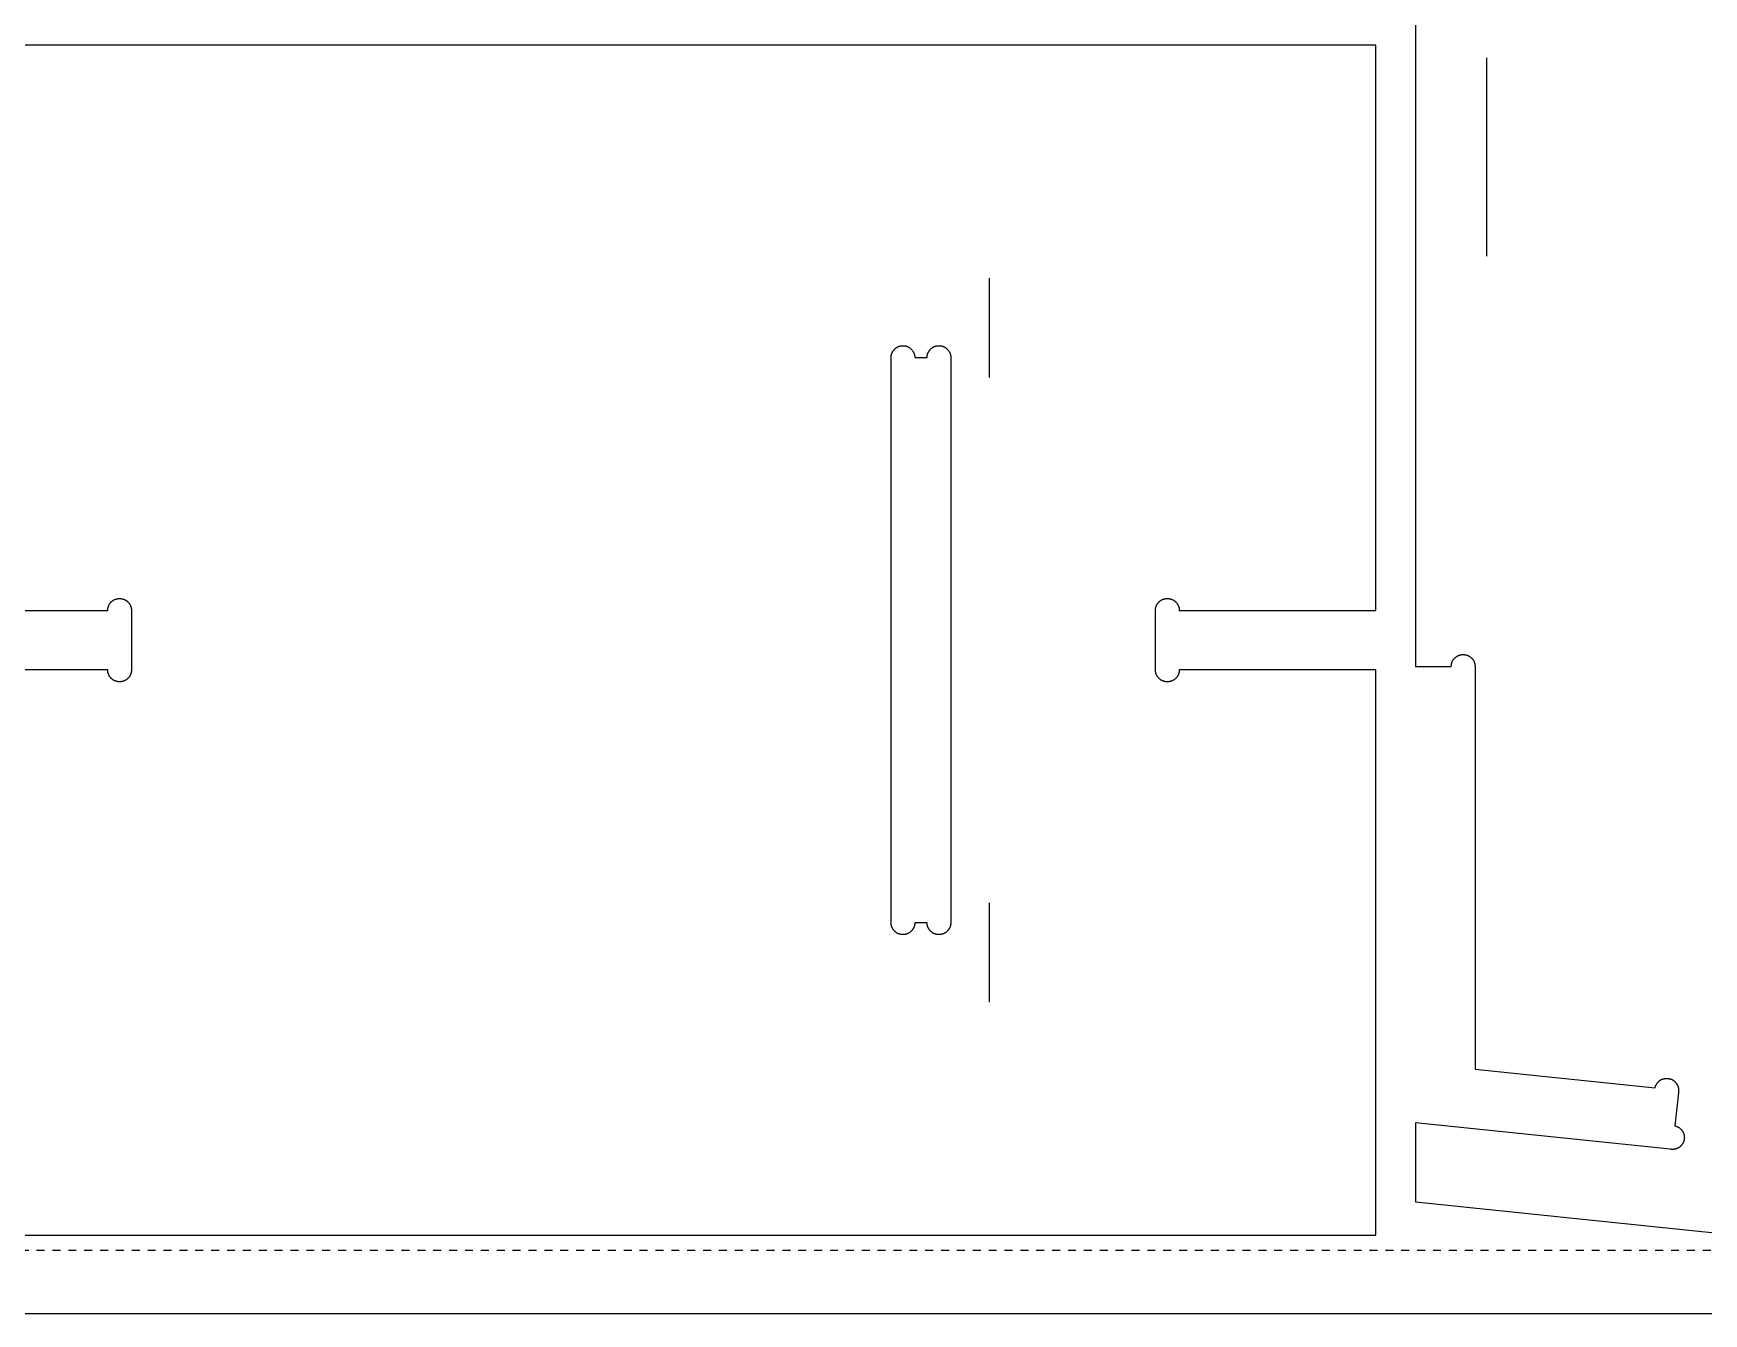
# Model space of a CAD drawing. Header units: millimetres. Extents: x -5443 to -2943, y 785 to 2035.
# Drawn here: x -4832.3 to -4411.3, y 785.5 to 1108.3 of the extents above; entities that cross this region are included whole.
import ezdxf

# ---------------------------------------------------------------- set-up
doc = ezdxf.new("R2010")
doc.units = ezdxf.units.MM
doc.header["$MEASUREMENT"] = 0
doc.linetypes.add('Hidden', pattern=[4, 2, -2])
for name, color, linetype, true_color in [('FAB$CUTEX-D15-TE6', 3, 'Continuous', 0x00ff07), ('FAB$CUTIN-D15-TE6', 120, 'Continuous', 0x00ffc3), ('FAB$CUTON-D15TE6', 30, 'Continuous', 0xff6600), ('FAB$Material', 146, 'Continuous', 0x00626f), ('FAB$Material$Margins', 18, 'Hidden', 0x000000)]:
    doc.layers.add(name, color=color, linetype=linetype, true_color=true_color)

msp = doc.modelspace()

# ---------------------------------------------------------------- linework, layer by layer
at = {"layer": 'FAB$CUTEX-D15-TE6'}
for points in [[(-4483.88, 1205.55), (-4483.88, 948.66)], [(-4616.11, 1105.29), (-4893.88, 1105.29)], [(-4493.88, 1105.29), (-4616.11, 1105.29)], [(-4493.88, 962.79), (-4493.88, 1105.29)], [(-4813.57, 962.79), (-4813.57, 962.89), (-4813.56, 963), (-4813.55, 963.1), (-4813.54, 963.2), (-4813.52, 963.31), (-4813.5, 963.41), (-4813.48, 963.51), (-4813.45, 963.61), (-4813.42, 963.71), (-4813.39, 963.81), (-4813.35, 963.9), (-4813.31, 964), (-4813.27, 964.09), (-4813.22, 964.18), (-4813.17, 964.28), (-4813.12, 964.36), (-4813.07, 964.45), (-4813.01, 964.54), (-4812.95, 964.62), (-4812.88, 964.7), (-4812.81, 964.78), (-4812.74, 964.86), (-4812.67, 964.93), (-4812.6, 965), (-4812.52, 965.07), (-4812.44, 965.14), (-4812.36, 965.2), (-4812.27, 965.26), (-4812.19, 965.32), (-4812.1, 965.37), (-4812.01, 965.42), (-4811.92, 965.47), (-4811.82, 965.52), (-4811.73, 965.56), (-4811.63, 965.6), (-4811.53, 965.63), (-4811.44, 965.66), (-4811.34, 965.69), (-4811.24, 965.72), (-4811.13, 965.74), (-4811.03, 965.75), (-4810.93, 965.77), (-4810.83, 965.78), (-4810.72, 965.79), (-4810.62, 965.79), (-4810.52, 965.79), (-4810.41, 965.79), (-4810.31, 965.78), (-4810.21, 965.77), (-4810.1, 965.75), (-4810, 965.74), (-4809.9, 965.72), (-4809.8, 965.69), (-4809.7, 965.66), (-4809.6, 965.63), (-4809.5, 965.6), (-4809.41, 965.56), (-4809.31, 965.52), (-4809.22, 965.47), (-4809.13, 965.42), (-4809.04, 965.37), (-4808.95, 965.32), (-4808.86, 965.26), (-4808.78, 965.2), (-4808.7, 965.14), (-4808.62, 965.07), (-4808.54, 965), (-4808.47, 964.93), (-4808.39, 964.86), (-4808.32, 964.78), (-4808.26, 964.7), (-4808.19, 964.62), (-4808.13, 964.54), (-4808.07, 964.45), (-4808.01, 964.36), (-4807.96, 964.28), (-4807.91, 964.18), (-4807.87, 964.09), (-4807.82, 964), (-4807.78, 963.9), (-4807.75, 963.81), (-4807.71, 963.71), (-4807.68, 963.61), (-4807.66, 963.51), (-4807.63, 963.41), (-4807.61, 963.31), (-4807.6, 963.2), (-4807.58, 963.1), (-4807.58, 963), (-4807.57, 962.89), (-4807.57, 962.79)], [(-4549.45, 962.79), (-4549.45, 962.89), (-4549.44, 963), (-4549.43, 963.1), (-4549.42, 963.2), (-4549.41, 963.31), (-4549.39, 963.41), (-4549.36, 963.51), (-4549.34, 963.61), (-4549.31, 963.71), (-4549.27, 963.81), (-4549.24, 963.9), (-4549.2, 964), (-4549.15, 964.09), (-4549.11, 964.18), (-4549.06, 964.28), (-4549, 964.36), (-4548.95, 964.45), (-4548.89, 964.54), (-4548.83, 964.62), (-4548.76, 964.7), (-4548.7, 964.78), (-4548.63, 964.86), (-4548.55, 964.93), (-4548.48, 965), (-4548.4, 965.07), (-4548.32, 965.14), (-4548.24, 965.2), (-4548.15, 965.26), (-4548.07, 965.32), (-4547.98, 965.37), (-4547.89, 965.42), (-4547.8, 965.47), (-4547.7, 965.52), (-4547.61, 965.56), (-4547.51, 965.6), (-4547.42, 965.63), (-4547.32, 965.66), (-4547.22, 965.69), (-4547.12, 965.72), (-4547.02, 965.74), (-4546.91, 965.75), (-4546.81, 965.77), (-4546.71, 965.78), (-4546.61, 965.79), (-4546.5, 965.79), (-4546.4, 965.79), (-4546.29, 965.79), (-4546.19, 965.78), (-4546.09, 965.77), (-4545.99, 965.75), (-4545.88, 965.74), (-4545.78, 965.72), (-4545.68, 965.69), (-4545.58, 965.66), (-4545.48, 965.63), (-4545.39, 965.6), (-4545.29, 965.56), (-4545.2, 965.52), (-4545.1, 965.47), (-4545.01, 965.42), (-4544.92, 965.37), (-4544.83, 965.32), (-4544.75, 965.26), (-4544.66, 965.2), (-4544.58, 965.14), (-4544.5, 965.07), (-4544.42, 965), (-4544.35, 964.93), (-4544.27, 964.86), (-4544.2, 964.78), (-4544.14, 964.7), (-4544.07, 964.62), (-4544.01, 964.54), (-4543.95, 964.45), (-4543.9, 964.36), (-4543.84, 964.28), (-4543.79, 964.18), (-4543.75, 964.09), (-4543.7, 964), (-4543.66, 963.9), (-4543.63, 963.81), (-4543.59, 963.71), (-4543.56, 963.61), (-4543.54, 963.51), (-4543.51, 963.41), (-4543.49, 963.31), (-4543.48, 963.2), (-4543.47, 963.1), (-4543.46, 963), (-4543.45, 962.89), (-4543.45, 962.79)], [(-4893.88, 962.79), (-4813.57, 962.79)], [(-4807.57, 962.79), (-4807.57, 947.79)], [(-4549.45, 947.79), (-4549.45, 962.79)], [(-4543.45, 962.79), (-4493.88, 962.79)], [(-4474.88, 948.66), (-4474.88, 948.76), (-4474.87, 948.87), (-4474.86, 948.97), (-4474.85, 949.07), (-4474.83, 949.17), (-4474.82, 949.28), (-4474.79, 949.38), (-4474.77, 949.48), (-4474.74, 949.58), (-4474.7, 949.67), (-4474.67, 949.77), (-4474.63, 949.87), (-4474.58, 949.96), (-4474.54, 950.05), (-4474.49, 950.14), (-4474.43, 950.23), (-4474.38, 950.32), (-4474.32, 950.41), (-4474.26, 950.49), (-4474.19, 950.57), (-4474.13, 950.65), (-4474.06, 950.72), (-4473.98, 950.8), (-4473.91, 950.87), (-4473.83, 950.94), (-4473.75, 951), (-4473.67, 951.07), (-4473.58, 951.13), (-4473.5, 951.19), (-4473.41, 951.24), (-4473.32, 951.29), (-4473.23, 951.34), (-4473.13, 951.38), (-4473.04, 951.43), (-4472.94, 951.46), (-4472.85, 951.5), (-4472.75, 951.53), (-4472.65, 951.56), (-4472.55, 951.58), (-4472.45, 951.6), (-4472.34, 951.62), (-4472.24, 951.64), (-4472.14, 951.65), (-4472.03, 951.65), (-4471.93, 951.66), (-4471.83, 951.66), (-4471.72, 951.65), (-4471.62, 951.65), (-4471.52, 951.64), (-4471.42, 951.62), (-4471.31, 951.6), (-4471.21, 951.58), (-4471.11, 951.56), (-4471.01, 951.53), (-4470.91, 951.5), (-4470.82, 951.46), (-4470.72, 951.43), (-4470.62, 951.38), (-4470.53, 951.34), (-4470.44, 951.29), (-4470.35, 951.24), (-4470.26, 951.19), (-4470.18, 951.13), (-4470.09, 951.07), (-4470.01, 951), (-4469.93, 950.94), (-4469.85, 950.87), (-4469.78, 950.8), (-4469.7, 950.72), (-4469.63, 950.65), (-4469.57, 950.57), (-4469.5, 950.49), (-4469.44, 950.41), (-4469.38, 950.32), (-4469.33, 950.23), (-4469.27, 950.14), (-4469.22, 950.05), (-4469.18, 949.96), (-4469.13, 949.87), (-4469.09, 949.77), (-4469.06, 949.67), (-4469.02, 949.58), (-4468.99, 949.48), (-4468.97, 949.38), (-4468.94, 949.28), (-4468.92, 949.17), (-4468.91, 949.07), (-4468.9, 948.97), (-4468.89, 948.87), (-4468.88, 948.76), (-4468.88, 948.66)], [(-4813.57, 947.79), (-4893.88, 947.79)], [(-4807.57, 947.79), (-4807.57, 947.69), (-4807.58, 947.58), (-4807.58, 947.48), (-4807.6, 947.38), (-4807.61, 947.28), (-4807.63, 947.17), (-4807.66, 947.07), (-4807.68, 946.97), (-4807.71, 946.87), (-4807.75, 946.78), (-4807.78, 946.68), (-4807.82, 946.58), (-4807.87, 946.49), (-4807.91, 946.4), (-4807.96, 946.31), (-4808.01, 946.22), (-4808.07, 946.13), (-4808.13, 946.04), (-4808.19, 945.96), (-4808.26, 945.88), (-4808.32, 945.8), (-4808.39, 945.73), (-4808.47, 945.65), (-4808.54, 945.58), (-4808.62, 945.51), (-4808.7, 945.45), (-4808.78, 945.38), (-4808.86, 945.32), (-4808.95, 945.26), (-4809.04, 945.21), (-4809.13, 945.16), (-4809.22, 945.11), (-4809.31, 945.07), (-4809.41, 945.02), (-4809.5, 944.99), (-4809.6, 944.95), (-4809.7, 944.92), (-4809.8, 944.89), (-4809.9, 944.87), (-4810, 944.84), (-4810.1, 944.83), (-4810.21, 944.81), (-4810.31, 944.8), (-4810.41, 944.79), (-4810.52, 944.79), (-4810.62, 944.79), (-4810.72, 944.79), (-4810.83, 944.8), (-4810.93, 944.81), (-4811.03, 944.83), (-4811.13, 944.84), (-4811.24, 944.87), (-4811.34, 944.89), (-4811.44, 944.92), (-4811.53, 944.95), (-4811.63, 944.99), (-4811.73, 945.02), (-4811.82, 945.07), (-4811.92, 945.11), (-4812.01, 945.16), (-4812.1, 945.21), (-4812.19, 945.26), (-4812.27, 945.32), (-4812.36, 945.38), (-4812.44, 945.45), (-4812.52, 945.51), (-4812.6, 945.58), (-4812.67, 945.65), (-4812.74, 945.73), (-4812.81, 945.8), (-4812.88, 945.88), (-4812.95, 945.96), (-4813.01, 946.04), (-4813.07, 946.13), (-4813.12, 946.22), (-4813.17, 946.31), (-4813.22, 946.4), (-4813.27, 946.49), (-4813.31, 946.58), (-4813.35, 946.68), (-4813.39, 946.78), (-4813.42, 946.87), (-4813.45, 946.97), (-4813.48, 947.07), (-4813.5, 947.17), (-4813.52, 947.28), (-4813.54, 947.38), (-4813.55, 947.48), (-4813.56, 947.58), (-4813.57, 947.69), (-4813.57, 947.79)], [(-4543.45, 947.79), (-4543.45, 947.69), (-4543.46, 947.58), (-4543.47, 947.48), (-4543.48, 947.38), (-4543.49, 947.28), (-4543.51, 947.17), (-4543.54, 947.07), (-4543.56, 946.97), (-4543.59, 946.87), (-4543.63, 946.78), (-4543.66, 946.68), (-4543.7, 946.58), (-4543.75, 946.49), (-4543.79, 946.4), (-4543.84, 946.31), (-4543.9, 946.22), (-4543.95, 946.13), (-4544.01, 946.04), (-4544.07, 945.96), (-4544.14, 945.88), (-4544.2, 945.8), (-4544.27, 945.73), (-4544.35, 945.65), (-4544.42, 945.58), (-4544.5, 945.51), (-4544.58, 945.45), (-4544.66, 945.38), (-4544.75, 945.32), (-4544.83, 945.26), (-4544.92, 945.21), (-4545.01, 945.16), (-4545.1, 945.11), (-4545.2, 945.07), (-4545.29, 945.02), (-4545.39, 944.99), (-4545.48, 944.95), (-4545.58, 944.92), (-4545.68, 944.89), (-4545.78, 944.87), (-4545.88, 944.84), (-4545.99, 944.83), (-4546.09, 944.81), (-4546.19, 944.8), (-4546.29, 944.79), (-4546.4, 944.79), (-4546.5, 944.79), (-4546.61, 944.79), (-4546.71, 944.8), (-4546.81, 944.81), (-4546.91, 944.83), (-4547.02, 944.84), (-4547.12, 944.87), (-4547.22, 944.89), (-4547.32, 944.92), (-4547.42, 944.95), (-4547.51, 944.99), (-4547.61, 945.02), (-4547.7, 945.07), (-4547.8, 945.11), (-4547.89, 945.16), (-4547.98, 945.21), (-4548.07, 945.26), (-4548.15, 945.32), (-4548.24, 945.38), (-4548.32, 945.45), (-4548.4, 945.51), (-4548.48, 945.58), (-4548.55, 945.65), (-4548.63, 945.73), (-4548.7, 945.8), (-4548.76, 945.88), (-4548.83, 945.96), (-4548.89, 946.04), (-4548.95, 946.13), (-4549, 946.22), (-4549.06, 946.31), (-4549.11, 946.4), (-4549.15, 946.49), (-4549.2, 946.58), (-4549.24, 946.68), (-4549.27, 946.78), (-4549.31, 946.87), (-4549.34, 946.97), (-4549.36, 947.07), (-4549.39, 947.17), (-4549.41, 947.28), (-4549.42, 947.38), (-4549.43, 947.48), (-4549.44, 947.58), (-4549.45, 947.69), (-4549.45, 947.79)], [(-4493.88, 947.79), (-4543.45, 947.79)], [(-4493.88, 805.29), (-4493.88, 947.79)], [(-4483.88, 948.66), (-4474.88, 948.66)], [(-4468.88, 948.66), (-4468.88, 847.1)], [(-4468.88, 847.1), (-4423.51, 842.4)], [(-4423.51, 842.4), (-4423.49, 842.5), (-4423.46, 842.6), (-4423.43, 842.7), (-4423.4, 842.8), (-4423.36, 842.9), (-4423.32, 842.99), (-4423.28, 843.09), (-4423.23, 843.18), (-4423.18, 843.27), (-4423.13, 843.36), (-4423.08, 843.45), (-4423.02, 843.53), (-4422.96, 843.62), (-4422.89, 843.7), (-4422.82, 843.78), (-4422.75, 843.85), (-4422.68, 843.93), (-4422.61, 844), (-4422.53, 844.07), (-4422.45, 844.13), (-4422.37, 844.2), (-4422.28, 844.26), (-4422.2, 844.31), (-4422.11, 844.37), (-4422.02, 844.42), (-4421.93, 844.47), (-4421.83, 844.51), (-4421.74, 844.55), (-4421.64, 844.59), (-4421.55, 844.63), (-4421.45, 844.66), (-4421.35, 844.69), (-4421.25, 844.71), (-4421.15, 844.73), (-4421.04, 844.75), (-4420.94, 844.77), (-4420.84, 844.78), (-4420.73, 844.78), (-4420.63, 844.79), (-4420.53, 844.79), (-4420.42, 844.78), (-4420.32, 844.78), (-4420.22, 844.77), (-4420.11, 844.75), (-4420.01, 844.73), (-4419.91, 844.71), (-4419.81, 844.69), (-4419.71, 844.66), (-4419.61, 844.63), (-4419.52, 844.59), (-4419.42, 844.56), (-4419.32, 844.51), (-4419.23, 844.47), (-4419.14, 844.42), (-4419.05, 844.37), (-4418.96, 844.32), (-4418.87, 844.26), (-4418.79, 844.2), (-4418.71, 844.13), (-4418.63, 844.07), (-4418.55, 844), (-4418.48, 843.93), (-4418.4, 843.85), (-4418.33, 843.78), (-4418.27, 843.7), (-4418.2, 843.62), (-4418.14, 843.54), (-4418.08, 843.45), (-4418.02, 843.36), (-4417.97, 843.27), (-4417.92, 843.18), (-4417.88, 843.09), (-4417.83, 843), (-4417.79, 842.9), (-4417.75, 842.8), (-4417.72, 842.71), (-4417.69, 842.61), (-4417.66, 842.51), (-4417.64, 842.41), (-4417.62, 842.3), (-4417.61, 842.2), (-4417.59, 842.1), (-4417.58, 842), (-4417.58, 841.89), (-4417.58, 841.79), (-4417.58, 841.69), (-4417.58, 841.58), (-4417.59, 841.48), (-4417.61, 841.38), (-4417.62, 841.27), (-4417.64, 841.17)], [(-4417.64, 841.17), (-4418.51, 832.8)], [(-4419.74, 826.93), (-4483.88, 833.58)], [(-4483.88, 833.58), (-4483.88, 813.66)], [(-4418.51, 832.8), (-4418.41, 832.78), (-4418.31, 832.75), (-4418.21, 832.72), (-4418.11, 832.69), (-4418.01, 832.65), (-4417.92, 832.61), (-4417.82, 832.57), (-4417.73, 832.53), (-4417.64, 832.48), (-4417.55, 832.42), (-4417.46, 832.37), (-4417.38, 832.31), (-4417.3, 832.25), (-4417.21, 832.18), (-4417.14, 832.11), (-4417.06, 832.04), (-4416.99, 831.97), (-4416.91, 831.9), (-4416.84, 831.82), (-4416.78, 831.74), (-4416.72, 831.66), (-4416.66, 831.57), (-4416.6, 831.49), (-4416.54, 831.4), (-4416.49, 831.31), (-4416.44, 831.22), (-4416.4, 831.12), (-4416.36, 831.03), (-4416.32, 830.93), (-4416.28, 830.84), (-4416.25, 830.74), (-4416.22, 830.64), (-4416.2, 830.54), (-4416.18, 830.44), (-4416.16, 830.33), (-4416.15, 830.23), (-4416.13, 830.13), (-4416.13, 830.02), (-4416.12, 829.92), (-4416.12, 829.82), (-4416.13, 829.71), (-4416.13, 829.61), (-4416.14, 829.51), (-4416.16, 829.41), (-4416.18, 829.3), (-4416.2, 829.2), (-4416.22, 829.1), (-4416.25, 829), (-4416.28, 828.9), (-4416.32, 828.81), (-4416.36, 828.71), (-4416.4, 828.61), (-4416.44, 828.52), (-4416.49, 828.43), (-4416.54, 828.34), (-4416.6, 828.25), (-4416.65, 828.17), (-4416.71, 828.08), (-4416.78, 828), (-4416.84, 827.92), (-4416.91, 827.84), (-4416.98, 827.77), (-4417.06, 827.69), (-4417.13, 827.62), (-4417.21, 827.56), (-4417.29, 827.49), (-4417.38, 827.43), (-4417.46, 827.37), (-4417.55, 827.31), (-4417.64, 827.26), (-4417.73, 827.21), (-4417.82, 827.17), (-4417.91, 827.12), (-4418.01, 827.08), (-4418.11, 827.05), (-4418.2, 827.01), (-4418.3, 826.98), (-4418.4, 826.96), (-4418.5, 826.93), (-4418.61, 826.91), (-4418.71, 826.9), (-4418.81, 826.88), (-4418.91, 826.88), (-4419.02, 826.87), (-4419.12, 826.87), (-4419.23, 826.87), (-4419.33, 826.87), (-4419.43, 826.88), (-4419.53, 826.9), (-4419.64, 826.91), (-4419.74, 826.93)], [(-4483.88, 813.66), (-4366.27, 801.47)], [(-4893.88, 805.29), (-4616.11, 805.29)], [(-4616.11, 805.29), (-4493.88, 805.29)]]:
    msp.add_lwpolyline(points, dxfattribs=at)
at = {"layer": 'FAB$CUTIN-D15-TE6'}
for points in [[(-4616.11, 1026.54), (-4616.11, 1026.64), (-4616.1, 1026.75), (-4616.09, 1026.85), (-4616.08, 1026.95), (-4616.06, 1027.06), (-4616.04, 1027.16), (-4616.02, 1027.26), (-4615.99, 1027.36), (-4615.96, 1027.46), (-4615.93, 1027.56), (-4615.89, 1027.65), (-4615.85, 1027.75), (-4615.81, 1027.84), (-4615.76, 1027.93), (-4615.71, 1028.03), (-4615.66, 1028.11), (-4615.61, 1028.2), (-4615.55, 1028.29), (-4615.49, 1028.37), (-4615.42, 1028.45), (-4615.35, 1028.53), (-4615.28, 1028.61), (-4615.21, 1028.68), (-4615.14, 1028.75), (-4615.06, 1028.82), (-4614.98, 1028.89), (-4614.9, 1028.95), (-4614.81, 1029.01), (-4614.73, 1029.07), (-4614.64, 1029.12), (-4614.55, 1029.17), (-4614.46, 1029.22), (-4614.36, 1029.27), (-4614.27, 1029.31), (-4614.17, 1029.35), (-4614.07, 1029.38), (-4613.98, 1029.41), (-4613.88, 1029.44), (-4613.78, 1029.47), (-4613.67, 1029.49), (-4613.57, 1029.5), (-4613.47, 1029.52), (-4613.37, 1029.53), (-4613.26, 1029.54), (-4613.16, 1029.54), (-4613.06, 1029.54), (-4612.95, 1029.54), (-4612.85, 1029.53), (-4612.75, 1029.52), (-4612.64, 1029.5), (-4612.54, 1029.49), (-4612.44, 1029.47), (-4612.34, 1029.44), (-4612.24, 1029.41), (-4612.14, 1029.38), (-4612.04, 1029.35), (-4611.95, 1029.31), (-4611.85, 1029.27), (-4611.76, 1029.22), (-4611.67, 1029.17), (-4611.58, 1029.12), (-4611.49, 1029.07), (-4611.4, 1029.01), (-4611.32, 1028.95), (-4611.24, 1028.89), (-4611.16, 1028.82), (-4611.08, 1028.75), (-4611, 1028.68), (-4610.93, 1028.61), (-4610.86, 1028.53), (-4610.79, 1028.45), (-4610.73, 1028.37), (-4610.67, 1028.29), (-4610.61, 1028.2), (-4610.55, 1028.11), (-4610.5, 1028.03), (-4610.45, 1027.93), (-4610.4, 1027.84), (-4610.36, 1027.75), (-4610.32, 1027.65), (-4610.28, 1027.56), (-4610.25, 1027.46), (-4610.22, 1027.36), (-4610.19, 1027.26), (-4610.17, 1027.16), (-4610.15, 1027.06), (-4610.14, 1026.95), (-4610.12, 1026.85), (-4610.11, 1026.75), (-4610.11, 1026.64), (-4610.11, 1026.54)], [(-4607.03, 1026.54), (-4607.03, 1026.64), (-4607.02, 1026.75), (-4607.01, 1026.85), (-4607, 1026.95), (-4606.98, 1027.06), (-4606.96, 1027.16), (-4606.94, 1027.26), (-4606.91, 1027.36), (-4606.88, 1027.46), (-4606.85, 1027.56), (-4606.81, 1027.65), (-4606.77, 1027.75), (-4606.73, 1027.84), (-4606.68, 1027.93), (-4606.63, 1028.03), (-4606.58, 1028.11), (-4606.53, 1028.2), (-4606.47, 1028.29), (-4606.4, 1028.37), (-4606.34, 1028.45), (-4606.27, 1028.53), (-4606.2, 1028.61), (-4606.13, 1028.68), (-4606.06, 1028.75), (-4605.98, 1028.82), (-4605.9, 1028.89), (-4605.82, 1028.95), (-4605.73, 1029.01), (-4605.65, 1029.07), (-4605.56, 1029.12), (-4605.47, 1029.17), (-4605.38, 1029.22), (-4605.28, 1029.27), (-4605.19, 1029.31), (-4605.09, 1029.35), (-4604.99, 1029.38), (-4604.9, 1029.41), (-4604.8, 1029.44), (-4604.69, 1029.47), (-4604.59, 1029.49), (-4604.49, 1029.5), (-4604.39, 1029.52), (-4604.29, 1029.53), (-4604.18, 1029.54), (-4604.08, 1029.54), (-4603.98, 1029.54), (-4603.87, 1029.54), (-4603.77, 1029.53), (-4603.67, 1029.52), (-4603.56, 1029.5), (-4603.46, 1029.49), (-4603.36, 1029.47), (-4603.26, 1029.44), (-4603.16, 1029.41), (-4603.06, 1029.38), (-4602.96, 1029.35), (-4602.87, 1029.31), (-4602.77, 1029.27), (-4602.68, 1029.22), (-4602.59, 1029.17), (-4602.5, 1029.12), (-4602.41, 1029.07), (-4602.32, 1029.01), (-4602.24, 1028.95), (-4602.16, 1028.89), (-4602.08, 1028.82), (-4602, 1028.75), (-4601.92, 1028.68), (-4601.85, 1028.61), (-4601.78, 1028.53), (-4601.71, 1028.45), (-4601.65, 1028.37), (-4601.59, 1028.29), (-4601.53, 1028.2), (-4601.47, 1028.11), (-4601.42, 1028.03), (-4601.37, 1027.93), (-4601.32, 1027.84), (-4601.28, 1027.75), (-4601.24, 1027.65), (-4601.2, 1027.56), (-4601.17, 1027.46), (-4601.14, 1027.36), (-4601.11, 1027.26), (-4601.09, 1027.16), (-4601.07, 1027.06), (-4601.06, 1026.95), (-4601.04, 1026.85), (-4601.03, 1026.75), (-4601.03, 1026.64), (-4601.03, 1026.54)], [(-4616.11, 884.04), (-4616.11, 1026.54)], [(-4610.11, 1026.54), (-4607.03, 1026.54)], [(-4601.03, 1026.54), (-4601.03, 884.04)], [(-4610.11, 884.04), (-4610.11, 883.94), (-4610.11, 883.83), (-4610.12, 883.73), (-4610.14, 883.63), (-4610.15, 883.53), (-4610.17, 883.42), (-4610.19, 883.32), (-4610.22, 883.22), (-4610.25, 883.12), (-4610.28, 883.03), (-4610.32, 882.93), (-4610.36, 882.83), (-4610.4, 882.74), (-4610.45, 882.65), (-4610.5, 882.56), (-4610.55, 882.47), (-4610.61, 882.38), (-4610.67, 882.29), (-4610.73, 882.21), (-4610.79, 882.13), (-4610.86, 882.05), (-4610.93, 881.98), (-4611, 881.9), (-4611.08, 881.83), (-4611.16, 881.76), (-4611.24, 881.7), (-4611.32, 881.63), (-4611.4, 881.57), (-4611.49, 881.51), (-4611.58, 881.46), (-4611.67, 881.41), (-4611.76, 881.36), (-4611.85, 881.32), (-4611.95, 881.27), (-4612.04, 881.24), (-4612.14, 881.2), (-4612.24, 881.17), (-4612.34, 881.14), (-4612.44, 881.12), (-4612.54, 881.09), (-4612.64, 881.08), (-4612.75, 881.06), (-4612.85, 881.05), (-4612.95, 881.04), (-4613.06, 881.04), (-4613.16, 881.04), (-4613.26, 881.04), (-4613.37, 881.05), (-4613.47, 881.06), (-4613.57, 881.08), (-4613.67, 881.09), (-4613.78, 881.12), (-4613.88, 881.14), (-4613.98, 881.17), (-4614.07, 881.2), (-4614.17, 881.24), (-4614.27, 881.27), (-4614.36, 881.32), (-4614.46, 881.36), (-4614.55, 881.41), (-4614.64, 881.46), (-4614.73, 881.51), (-4614.81, 881.57), (-4614.9, 881.63), (-4614.98, 881.7), (-4615.06, 881.76), (-4615.14, 881.83), (-4615.21, 881.9), (-4615.28, 881.98), (-4615.35, 882.05), (-4615.42, 882.13), (-4615.49, 882.21), (-4615.55, 882.29), (-4615.61, 882.38), (-4615.66, 882.47), (-4615.71, 882.56), (-4615.76, 882.65), (-4615.81, 882.74), (-4615.85, 882.83), (-4615.89, 882.93), (-4615.93, 883.03), (-4615.96, 883.12), (-4615.99, 883.22), (-4616.02, 883.32), (-4616.04, 883.42), (-4616.06, 883.53), (-4616.08, 883.63), (-4616.09, 883.73), (-4616.1, 883.83), (-4616.11, 883.94), (-4616.11, 884.04)], [(-4607.03, 884.04), (-4610.11, 884.04)], [(-4601.03, 884.04), (-4601.03, 883.94), (-4601.03, 883.83), (-4601.04, 883.73), (-4601.06, 883.63), (-4601.07, 883.53), (-4601.09, 883.42), (-4601.11, 883.32), (-4601.14, 883.22), (-4601.17, 883.12), (-4601.2, 883.03), (-4601.24, 882.93), (-4601.28, 882.83), (-4601.32, 882.74), (-4601.37, 882.65), (-4601.42, 882.56), (-4601.47, 882.47), (-4601.53, 882.38), (-4601.59, 882.29), (-4601.65, 882.21), (-4601.71, 882.13), (-4601.78, 882.05), (-4601.85, 881.98), (-4601.92, 881.9), (-4602, 881.83), (-4602.08, 881.76), (-4602.16, 881.7), (-4602.24, 881.63), (-4602.32, 881.57), (-4602.41, 881.51), (-4602.5, 881.46), (-4602.59, 881.41), (-4602.68, 881.36), (-4602.77, 881.32), (-4602.87, 881.27), (-4602.96, 881.24), (-4603.06, 881.2), (-4603.16, 881.17), (-4603.26, 881.14), (-4603.36, 881.12), (-4603.46, 881.09), (-4603.56, 881.08), (-4603.67, 881.06), (-4603.77, 881.05), (-4603.87, 881.04), (-4603.98, 881.04), (-4604.08, 881.04), (-4604.18, 881.04), (-4604.29, 881.05), (-4604.39, 881.06), (-4604.49, 881.08), (-4604.59, 881.09), (-4604.69, 881.12), (-4604.8, 881.14), (-4604.9, 881.17), (-4604.99, 881.2), (-4605.09, 881.24), (-4605.19, 881.27), (-4605.28, 881.32), (-4605.38, 881.36), (-4605.47, 881.41), (-4605.56, 881.46), (-4605.65, 881.51), (-4605.73, 881.57), (-4605.82, 881.63), (-4605.9, 881.7), (-4605.98, 881.76), (-4606.06, 881.83), (-4606.13, 881.9), (-4606.2, 881.98), (-4606.27, 882.05), (-4606.34, 882.13), (-4606.4, 882.21), (-4606.47, 882.29), (-4606.53, 882.38), (-4606.58, 882.47), (-4606.63, 882.56), (-4606.68, 882.65), (-4606.73, 882.74), (-4606.77, 882.83), (-4606.81, 882.93), (-4606.85, 883.03), (-4606.88, 883.12), (-4606.91, 883.22), (-4606.94, 883.32), (-4606.96, 883.42), (-4606.98, 883.53), (-4607, 883.63), (-4607.01, 883.73), (-4607.02, 883.83), (-4607.03, 883.94), (-4607.03, 884.04)]]:
    msp.add_lwpolyline(points, dxfattribs=at)
at = {"layer": 'FAB$CUTON-D15TE6'}
for points in [[(-4465.88, 1052.1), (-4465.88, 1102.1)], [(-4591.3, 1021.54), (-4591.3, 1046.54)], [(-4591.3, 864.04), (-4591.3, 889.04)]]:
    msp.add_lwpolyline(points, dxfattribs=at)
at = {"layer": 'FAB$Material'}
msp.add_lwpolyline([(-5443.48, 2035.47), (-5443.48, 785.47), (-2943.48, 785.47), (-2943.48, 2035.47)], close=True, dxfattribs=at)
at = {"layer": 'FAB$Material$Margins'}
msp.add_lwpolyline([(-5427.48, 2019.47), (-5427.48, 801.47), (-2959.48, 801.47), (-2959.48, 2019.47)], close=True, dxfattribs=at)

doc.saveas('drawing.dxf')
